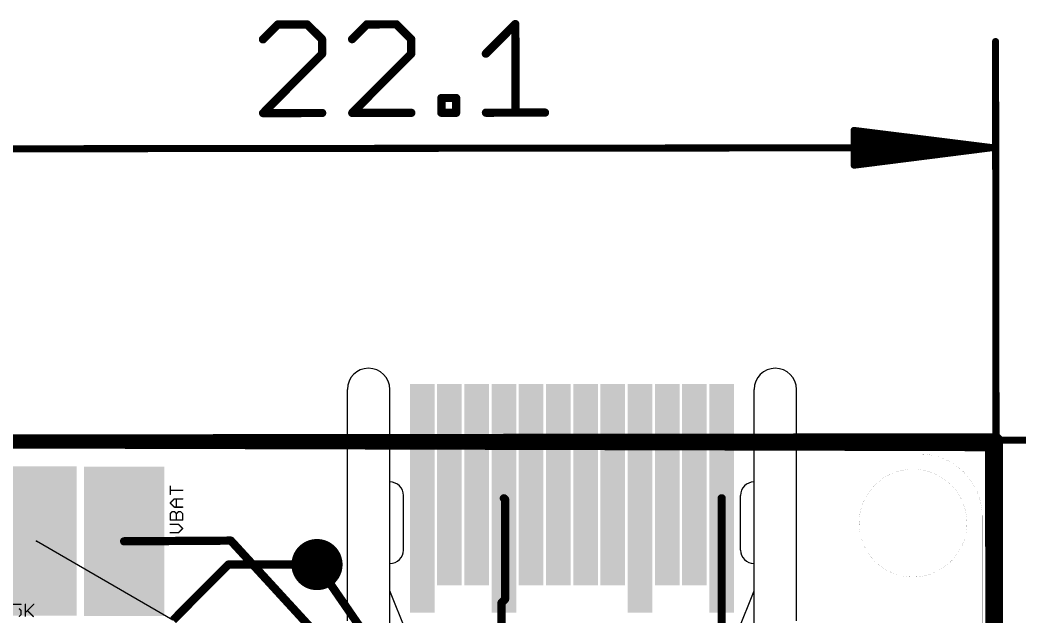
# Model space of a CAD drawing. Extents: x -10.2 to 81, y -3.9 to 69.4.
# Drawn here: x 51.42 to 69.76, y 58.49 to 69.44 of the extents above; entities that cross this region are included whole.
import ezdxf

# ---------------------------------------------------------------- set-up
doc = ezdxf.new("R2010")
doc.units = 0
for name, color, linetype in [('1', 22, 'CONTINUOUS'), ('16', 175, 'CONTINUOUS'), ('18', 82, 'CONTINUOUS'), ('19', 53, 'CONTINUOUS'), ('20', 7, 'CONTINUOUS'), ('23', 7, 'CONTINUOUS'), ('25', 253, 'CONTINUOUS'), ('27', 253, 'CONTINUOUS'), ('29', 253, 'CONTINUOUS'), ('30', 253, 'CONTINUOUS'), ('31', 253, 'CONTINUOUS'), ('32', 253, 'CONTINUOUS'), ('44', 253, 'CONTINUOUS'), ('51', 253, 'CONTINUOUS')]:
    doc.layers.add(name, color=color, linetype=linetype)

# ---------------------------------------------------------------- blocks, each defined once
blk = doc.blocks.new('RECT')
blk.add_solid([(-0.5, -0.5), (0.5, -0.5), (-0.5, 0.5), (0.5, 0.5)])
blk = doc.blocks.new('ROUNDV')
at = {"const_width": 0.5}
blk.add_lwpolyline([(0, -0.25, 1), (0, 0.25, 1), (0, -0.25)], format="xyb", dxfattribs=at)

msp = doc.modelspace()

# ---------------------------------------------------------------- linework, layer by layer
at = {"layer": '1', "const_width": 0.1524}
for points in [[(47.2796, 61.656), (69.215, 61.595)], [(69.215, 61.595), (69.3293, 8.4201)], [(60.325, 60.6316), (60.303, 60.6537)], [(60.325, 58.801), (60.325, 60.6316)], [(64.303, 57.9737), (64.303, 60.6537)], [(53.3283, 59.8634), (55.2875, 59.8761)], [(55.2875, 59.8761), (56.9722, 58.039)], [(57.7977, 58.0898), (56.8706, 59.436)], [(60.2615, 58.7375), (60.325, 58.801)], [(60.2615, 58.293), (60.2615, 58.7375)]]:
    msp.add_lwpolyline(points, dxfattribs=at)
at = {"layer": '1', "const_width": 0.0762}
for points in [[(69.2531, 61.5951, 1), (69.1769, 61.5949)], [(69.2149, 61.5569, 1), (69.2151, 61.6331)], [(60.3299, 60.6806, 1), (60.276, 60.6267)], [(60.3631, 60.6316, 1), (60.2869, 60.6316)], [(60.2981, 60.6047, 1), (60.3519, 60.6586)], [(64.3411, 60.6537, 1), (64.2649, 60.6537)], [(53.3281, 59.9015, 1), (53.3286, 59.8253)], [(55.3156, 59.9018, 1), (55.2594, 59.8503)], [(55.2878, 59.838, 1), (55.2873, 59.9142)], [(56.902, 59.4576, 1), (56.8392, 59.4144)], [(60.2996, 58.7375, 1), (60.2234, 58.7375)], [(60.2346, 58.7644, 1), (60.2884, 58.7106)], [(60.2869, 58.801, 1), (60.3631, 58.801)], [(60.3519, 58.7741, 1), (60.2981, 58.8279)]]:
    msp.add_lwpolyline(points, format="xyb", dxfattribs=at)
at = {"layer": '16', "const_width": 0.1524}
for points in [[(47.244, 61.722), (69.342, 61.595)], [(69.342, 61.595), (69.342, 61.468)], [(69.342, 61.468), (69.2785, 8.3312)], [(54.8117, 59.0027), (55.245, 59.436)], [(55.245, 59.436), (56.8706, 59.436)], [(54.2249, 58.4124), (54.8117, 59.0027)]]:
    msp.add_lwpolyline(points, dxfattribs=at)
at = {"layer": '16', "const_width": 0.0762}
for points in [[(69.3801, 61.595, 1), (69.3039, 61.595)], [(69.3418, 61.5569, 1), (69.3422, 61.6331)], [(69.3801, 61.468, 1), (69.3039, 61.468)], [(69.3039, 61.468, 1), (69.3801, 61.468)], [(55.245, 59.4741, 1), (55.245, 59.3979)], [(55.2719, 59.4091, 1), (55.2181, 59.4629)], [(56.8706, 59.3979, 1), (56.8706, 59.4741)], [(54.7847, 59.0296, 1), (54.8386, 58.9757)], [(54.8387, 58.9758, 1), (54.7847, 59.0295)]]:
    msp.add_lwpolyline(points, format="xyb", dxfattribs=at)
at = {"layer": '19'}
msp.add_line((54.2249, 58.4124), (51.7209, 59.8682), dxfattribs=at)
at = {"layer": '20'}
for p, q in [((57.428, 58.4037), (57.428, 62.6537)), ((58.208, 60.9537), (58.208, 62.6537)), ((64.898, 60.9537), (64.898, 62.6537)), ((65.678, 58.4037), (65.678, 62.6537)), ((58.458, 59.7037), (58.458, 60.7037)), ((64.648, 59.7037), (64.648, 60.7037)), ((58.208, 58.9537), (58.208, 59.4537)), ((64.898, 58.9537), (64.898, 59.4537)), ((58.508, 58.2037), (58.208, 58.9537)), ((64.598, 58.2037), (64.898, 58.9537))]:
    msp.add_line(p, q, dxfattribs=at)
for points, const_width in [([(56.1492, 69.3607), (55.8785, 69.089)], 0.1524), ([(56.6915, 69.3616), (56.1492, 69.3607)], 0.1524), ([(56.9631, 69.0909), (56.6915, 69.3616)], 0.1524), ([(57.7863, 69.3635), (57.5156, 69.0919)], 0.1524), ([(58.3286, 69.3645), (57.7863, 69.3635)], 0.1524), ([(58.6003, 69.0938), (58.3286, 69.3645)], 0.1524), ([(59.9718, 68.825), (60.5132, 69.3683)], 0.1524), ([(60.5132, 69.3683), (60.516, 67.7413)], 0.1524), ([(56.9636, 68.8197), (56.9631, 69.0909)], 0.1524), ([(58.6008, 68.8226), (58.6003, 69.0938)], 0.1524), ([(69.342, 61.722), (69.3336, 69.0479)], 0.13), ([(55.8808, 67.7332), (56.9636, 68.8197)], 0.1524), ([(57.518, 67.7361), (58.6008, 68.8226)], 0.1524), ([(59.1547, 68.0101), (59.4258, 68.0105)], 0.1524), ([(59.1551, 67.7389), (59.1547, 68.0101)], 0.1524), ([(59.4258, 68.0105), (59.4263, 67.7394)], 0.1524), ([(56.9655, 67.7351), (55.8808, 67.7332)], 0.1524), ([(58.6026, 67.7379), (57.518, 67.7361)], 0.1524), ([(59.4263, 67.7394), (59.1551, 67.7389)], 0.1524), ([(59.9737, 67.7403), (61.0584, 67.7422)], 0.1524), ([(69.2708, 67.0978), (66.7355, 67.4142)], 0.13), ([(66.7355, 67.4142), (66.7362, 66.7757)], 0.13), ([(69.2708, 67.0978), (66.7355, 67.3549)], 0.13), ([(69.2708, 67.0978), (47.3028, 67.0726)], 0.13), ([(69.2708, 67.0978), (66.7357, 67.2249)], 0.13), ([(66.736, 66.9649), (69.2708, 67.0978)], 0.13), ([(66.7361, 66.8349), (69.2708, 67.0978)], 0.13), ([(66.7362, 66.7757), (69.2708, 67.0978)], 0.13), ([(69.342, 61.722), (47.244, 61.6966)], 0.254), ([(69.3293, 8.3312), (69.342, 61.722)], 0.254), ([(69.342, 61.722), (80.9003, 61.7193)], 0.13), ([(49.149, 61.468), (67.945, 61.468)], 0.001), ([(69.088, 9.906), (69.088, 60.325)], 0.001)]:
    msp.add_lwpolyline(points, dxfattribs=dict(at, const_width=const_width))
for points, const_width in [([(56.1491, 69.3988, 1), (56.1492, 69.3226)], 0.0762), ([(56.1761, 69.3338, 1), (56.1222, 69.3875)], 0.0762), ([(56.7184, 69.3886, 1), (56.6646, 69.3346)], 0.0762), ([(56.6916, 69.3235, 1), (56.6914, 69.3997)], 0.0762), ([(57.7862, 69.4016, 1), (57.7864, 69.3254)], 0.0762), ([(57.8133, 69.3366, 1), (57.7593, 69.3904)], 0.0762), ([(58.3555, 69.3914, 1), (58.3017, 69.3375)], 0.0762), ([(58.3287, 69.3264, 1), (58.3286, 69.4026)], 0.0762), ([(60.5513, 69.3683, 1), (60.4751, 69.3682)], 0.0762), ([(60.5402, 69.3414, 1), (60.4862, 69.3952)], 0.0762), ([(55.8515, 69.1159, 1), (55.9055, 69.0621)], 0.0762), ([(57.0012, 69.091, 1), (56.925, 69.0908)], 0.0762), ([(56.9362, 69.0639, 1), (56.99, 69.1179)], 0.0762), ([(57.4886, 69.1188, 1), (57.5426, 69.065)], 0.0762), ([(58.6384, 69.0938, 1), (58.5622, 69.0937)], 0.0762), ([(58.5734, 69.0668, 1), (58.6272, 69.1208)], 0.0762), ([(69.3661, 69.048, 1), (69.3011, 69.0479)], 0.065), ([(56.9255, 68.8197, 1), (57.0017, 68.8198)], 0.0762), ([(56.9906, 68.7929, 1), (56.9366, 68.8466)], 0.0762), ([(58.5627, 68.8225, 1), (58.6389, 68.8227)], 0.0762), ([(58.6277, 68.7957, 1), (58.5738, 68.8495)], 0.0762), ([(59.9448, 68.8519, 1), (59.9988, 68.7981)], 0.0762), ([(59.1546, 68.0482, 1), (59.1547, 67.972)], 0.0762), ([(59.1928, 68.0101, 1), (59.1166, 68.01)], 0.0762), ([(59.4639, 68.0106, 1), (59.3877, 68.0105)], 0.0762), ([(59.4259, 67.9724, 1), (59.4258, 68.0486)], 0.0762), ([(55.8808, 67.7713, 1), (55.8809, 67.6951)], 0.0762), ([(55.8538, 67.7601, 1), (55.9078, 67.7063)], 0.0762), ([(56.9656, 67.697, 1), (56.9654, 67.7732)], 0.0762), ([(57.5179, 67.7742, 1), (57.5181, 67.698)], 0.0762), ([(57.491, 67.7629, 1), (57.545, 67.7092)], 0.0762), ([(58.6027, 67.6998, 1), (58.6026, 67.776)], 0.0762), ([(59.1551, 67.777, 1), (59.1552, 67.7008)], 0.0762), ([(59.117, 67.7388, 1), (59.1932, 67.739)], 0.0762), ([(59.3882, 67.7393, 1), (59.4644, 67.7394)], 0.0762), ([(59.4264, 67.7013, 1), (59.4262, 67.7775)], 0.0762), ([(59.9737, 67.7784, 1), (59.9738, 67.7022)], 0.0762), ([(60.4779, 67.7412, 1), (60.5541, 67.7413)], 0.0762), ([(61.0584, 67.7041, 1), (61.0583, 67.7803)], 0.0762), ([(66.7395, 67.4464, 1), (66.7314, 67.3819)], 0.065), ([(66.768, 67.4142, 1), (66.703, 67.4141)], 0.065), ([(66.7388, 67.3873, 1), (66.7322, 67.3226)], 0.065), ([(66.7373, 67.2574, 1), (66.734, 67.1925)], 0.065), ([(69.2749, 67.0656, 1), (69.2667, 67.1301)], 0.065), ([(69.2668, 67.0656, 1), (69.2748, 67.1301)], 0.065), ([(69.2742, 67.0655, 1), (69.2675, 67.1302)], 0.065), ([(69.2675, 67.0655, 1), (69.2741, 67.1302)], 0.065), ([(69.2725, 67.0654, 1), (69.2691, 67.1303)], 0.065), ([(69.2692, 67.0654, 1), (69.2724, 67.1303)], 0.065), ([(69.2709, 67.0653, 1), (69.2708, 67.1303)], 0.065), ([(66.7343, 66.9974, 1), (66.7377, 66.9325)], 0.065), ([(66.7328, 66.8673, 1), (66.7395, 66.8026)], 0.065), ([(66.7321, 66.8079, 1), (66.7403, 66.7434)], 0.065), ([(66.7037, 66.7757, 1), (66.7687, 66.7757)], 0.065), ([(69.4055, 61.722, 1), (69.2785, 61.722)], 0.127), ([(69.3421, 61.6585, 1), (69.3419, 61.7855)], 0.127), ([(69.342, 61.7545, 1), (69.342, 61.6895)], 0.065), ([(69.3095, 61.722, 1), (69.3745, 61.722)], 0.065), ([(67.945, 61.4683, 1), (67.945, 61.4678)], 0.0005), ([(69.088, 60.325, 0.4142), (67.945, 61.468)], 0.001), ([(67.945, 61.4678, 1), (67.945, 61.4683)], 0.0005), ([(67.818, 59.2074, 1), (67.818, 61.1886, 1), (67.818, 59.2074)], 0.001), ([(69.0883, 60.325, 1), (69.0878, 60.325)], 0.0005), ([(69.0878, 60.325, 1), (69.0883, 60.325)], 0.0005)]:
    msp.add_lwpolyline(points, format="xyb", dxfattribs=dict(at, const_width=const_width))
for centre, radius, start, end in [((57.818, 62.6537), 0.39, 0, 180), ((65.288, 62.6537), 0.39, 0, 180), ((58.208, 60.7037), 0.25, 0, 90), ((64.898, 60.7037), 0.25, 90, 180), ((58.208, 59.7037), 0.25, 270, 0), ((64.898, 59.7037), 0.25, 180, 270)]:
    msp.add_arc(centre, radius, start, end, dxfattribs=at)
at = {"layer": '23'}
for p in [(51.7209, 59.8682), (53.3283, 59.8634)]:
    msp.add_point(p, dxfattribs=at)
at = {"layer": '25', "const_width": 0.0254}
for points in [[(54.1744, 60.7248), (54.1744, 60.8773)], [(54.4032, 60.8011), (54.1744, 60.8011)], [(54.1744, 60.5672), (54.2507, 60.6434)], [(54.2507, 60.4909), (54.1744, 60.5672)], [(54.2507, 60.6434), (54.4032, 60.6434)], [(54.2888, 60.4909), (54.2888, 60.6434)], [(54.1744, 60.3714), (54.2126, 60.4096)], [(54.1744, 60.257), (54.1744, 60.3714)], [(54.2126, 60.4096), (54.2507, 60.4096)], [(54.4032, 60.4909), (54.2507, 60.4909)], [(54.2507, 60.4096), (54.2888, 60.3714)], [(54.2888, 60.3714), (54.327, 60.4096)], [(54.2888, 60.257), (54.2888, 60.3714)], [(54.327, 60.4096), (54.3651, 60.4096)], [(54.3651, 60.4096), (54.4032, 60.3714)], [(54.4032, 60.3714), (54.4032, 60.257)], [(54.4032, 60.257), (54.1744, 60.257)], [(54.327, 60.1757), (54.1744, 60.1757)], [(54.4032, 60.0994), (54.327, 60.1757)], [(54.1744, 60.0232), (54.327, 60.0232)], [(54.327, 60.0232), (54.4032, 60.0994)]]:
    msp.add_lwpolyline(points, dxfattribs=at)
at = {"layer": '25', "const_width": 0.0127}
for points in [[(54.1744, 60.8074, 1), (54.1744, 60.7947)], [(54.1808, 60.8773, 1), (54.1681, 60.8773)], [(54.4032, 60.7947, 1), (54.4032, 60.8074)], [(54.1681, 60.7248, 1), (54.1808, 60.7248)], [(54.1789, 60.5717, 1), (54.17, 60.5627)], [(54.17, 60.5717, 1), (54.1789, 60.5627)], [(54.2507, 60.6498, 1), (54.2507, 60.6371)], [(54.2552, 60.6389, 1), (54.2462, 60.6479)], [(54.2952, 60.6434, 1), (54.2825, 60.6434)], [(54.4032, 60.6371, 1), (54.4032, 60.6498)], [(54.1808, 60.3714, 1), (54.1681, 60.3714)], [(54.17, 60.3759, 1), (54.1789, 60.3669)], [(54.2126, 60.4159, 1), (54.2126, 60.4032)], [(54.2171, 60.4051, 1), (54.2081, 60.414)], [(54.2507, 60.4973, 1), (54.2507, 60.4846)], [(54.2552, 60.414, 1), (54.2462, 60.4051)], [(54.2462, 60.4864, 1), (54.2552, 60.4954)], [(54.2507, 60.4032, 1), (54.2507, 60.4159)], [(54.2825, 60.4909, 1), (54.2952, 60.4909)], [(54.2952, 60.3714, 1), (54.2825, 60.3714)], [(54.2844, 60.3759, 1), (54.2933, 60.3669)], [(54.2844, 60.3669, 1), (54.2933, 60.3759)], [(54.327, 60.4159, 1), (54.327, 60.4032)], [(54.3315, 60.4051, 1), (54.3225, 60.414)], [(54.3696, 60.414, 1), (54.3606, 60.4051)], [(54.3651, 60.4032, 1), (54.3651, 60.4159)], [(54.4096, 60.3714, 1), (54.3969, 60.3714)], [(54.3988, 60.3669, 1), (54.4077, 60.3759)], [(54.4032, 60.4846, 1), (54.4032, 60.4973)], [(54.1744, 60.2634, 1), (54.1744, 60.2507)], [(54.1744, 60.182, 1), (54.1744, 60.1693)], [(54.1681, 60.257, 1), (54.1808, 60.257)], [(54.2825, 60.257, 1), (54.2952, 60.257)], [(54.3315, 60.1802, 1), (54.3225, 60.1712)], [(54.327, 60.1693, 1), (54.327, 60.182)], [(54.3969, 60.257, 1), (54.4096, 60.257)], [(54.4032, 60.2507, 1), (54.4032, 60.2634)], [(54.1744, 60.0295, 1), (54.1744, 60.0168)], [(54.3225, 60.0276, 1), (54.3315, 60.0187)], [(54.327, 60.0168, 1), (54.327, 60.0295)], [(54.4077, 60.0949, 1), (54.3988, 60.1039)], [(54.3988, 60.0949, 1), (54.4077, 60.1039)]]:
    msp.add_lwpolyline(points, format="xyb", dxfattribs=at)
at = {"layer": '27', "const_width": 0.0254}
for points in [[(51.4334, 58.7058), (51.2809, 58.7058)], [(51.5148, 58.7058), (51.5148, 58.477)], [(51.5148, 58.5532), (51.6673, 58.7058)], [(51.3953, 58.6295), (51.4334, 58.5914)], [(51.4334, 58.5914), (51.4334, 58.5151)], [(51.5529, 58.5914), (51.6673, 58.477)], [(51.4334, 58.5151), (51.3953, 58.477)]]:
    msp.add_lwpolyline(points, dxfattribs=at)
at = {"layer": '27', "const_width": 0.0127}
for points in [[(51.4334, 58.6994, 1), (51.4334, 58.7121)], [(51.5211, 58.7058, 1), (51.5084, 58.7058)], [(51.6718, 58.7013, 1), (51.6628, 58.7103)], [(51.4398, 58.5914, 1), (51.4271, 58.5914)], [(51.4289, 58.5869, 1), (51.4379, 58.5959)], [(51.5103, 58.5577, 1), (51.5192, 58.5487)], [(51.5574, 58.5959, 1), (51.5484, 58.5869)], [(51.4271, 58.5151, 1), (51.4398, 58.5151)], [(51.4379, 58.5106, 1), (51.4289, 58.5196)]]:
    msp.add_lwpolyline(points, format="xyb", dxfattribs=at)
at = {"layer": '44'}
msp.add_circle((56.8706, 59.436), 0.1651, dxfattribs=at)
at = {"layer": '51'}
for p, q in [((58.208, 59.4537), (58.208, 60.9537)), ((64.898, 59.4537), (64.898, 60.9537)), ((58.208, 58.2037), (58.208, 58.9537)), ((64.898, 58.2037), (64.898, 58.9537))]:
    msp.add_line(p, q, dxfattribs=at)

# ---------------------------------------------------------------- block references
at = {"layer": '1'}
for p, xscale, yscale, rotation in [((58.803, 60.6537), 4, 0.25, 270), ((59.303, 60.9037), 3.5, 0.25, 270), ((59.803, 60.9037), 3.5, 0.25, 270), ((60.303, 60.6537), 4, 0.25, 270), ((60.803, 60.9037), 3.5, 0.25, 270), ((61.303, 60.9037), 3.5, 0.25, 270), ((61.803, 60.9037), 3.5, 0.25, 270), ((62.303, 60.9037), 3.5, 0.25, 270), ((62.803, 60.6537), 4, 0.25, 270), ((63.303, 60.9037), 3.5, 0.25, 270), ((63.803, 60.9037), 3.5, 0.25, 270), ((64.303, 60.6537), 4, 0.25, 270), ((51.7209, 59.8682), 1.27, 2.54, 180), ((53.3283, 59.8634), 1.27, 2.54, 180)]:
    msp.add_blockref('RECT', p, dxfattribs=dict(at, xscale=xscale, yscale=yscale, rotation=rotation))
at = {"layer": '16', "yscale": 0.25, "rotation": 270}
for p, xscale in [((58.803, 60.6537), 4), ((59.303, 60.9037), 3.5), ((59.803, 60.9037), 3.5), ((60.303, 60.6537), 4), ((60.803, 60.9037), 3.5), ((61.303, 60.9037), 3.5), ((61.803, 60.9037), 3.5), ((62.303, 60.9037), 3.5), ((62.803, 60.6537), 4), ((63.303, 60.9037), 3.5), ((63.803, 60.9037), 3.5), ((64.303, 60.6537), 4)]:
    msp.add_blockref('RECT', p, dxfattribs=dict(at, xscale=xscale))
at = {"layer": '18', "xscale": 0.7366, "yscale": 0.7366}
msp.add_blockref('ROUNDV', (56.8706, 59.436), dxfattribs=at)
msp.add_blockref('ROUNDV', (56.8706, 59.436), dxfattribs=at)
at = {"layer": '29'}
for p, xscale, yscale, rotation in [((58.803, 60.6537), 4.2032, 0.4532, 270), ((59.303, 60.9037), 3.7032, 0.4532, 270), ((59.803, 60.9037), 3.7032, 0.4532, 270), ((60.303, 60.6537), 4.2032, 0.4532, 270), ((60.803, 60.9037), 3.7032, 0.4532, 270), ((61.303, 60.9037), 3.7032, 0.4532, 270), ((61.803, 60.9037), 3.7032, 0.4532, 270), ((62.303, 60.9037), 3.7032, 0.4532, 270), ((62.803, 60.6537), 4.2032, 0.4532, 270), ((63.303, 60.9037), 3.7032, 0.4532, 270), ((63.803, 60.9037), 3.7032, 0.4532, 270), ((64.303, 60.6537), 4.2032, 0.4532, 270), ((51.7209, 59.8682), 1.4732, 2.7432, 180), ((53.3283, 59.8634), 1.4732, 2.7432, 180)]:
    msp.add_blockref('RECT', p, dxfattribs=dict(at, xscale=xscale, yscale=yscale, rotation=rotation))
at = {"layer": '29', "xscale": 0.9398, "yscale": 0.9398}
msp.add_blockref('ROUNDV', (56.8706, 59.436), dxfattribs=at)
at = {"layer": '30', "yscale": 0.4532, "rotation": 270}
for p, xscale in [((58.803, 60.6537), 4.2032), ((59.303, 60.9037), 3.7032), ((59.803, 60.9037), 3.7032), ((60.303, 60.6537), 4.2032), ((60.803, 60.9037), 3.7032), ((61.303, 60.9037), 3.7032), ((61.803, 60.9037), 3.7032), ((62.303, 60.9037), 3.7032), ((62.803, 60.6537), 4.2032), ((63.303, 60.9037), 3.7032), ((63.803, 60.9037), 3.7032), ((64.303, 60.6537), 4.2032)]:
    msp.add_blockref('RECT', p, dxfattribs=dict(at, xscale=xscale))
at = {"layer": '30', "xscale": 0.9398, "yscale": 0.9398}
msp.add_blockref('ROUNDV', (56.8706, 59.436), dxfattribs=at)
at = {"layer": '31'}
for p, xscale, yscale, rotation in [((58.803, 60.6537), 4, 0.25, 270), ((59.303, 60.9037), 3.5, 0.25, 270), ((59.803, 60.9037), 3.5, 0.25, 270), ((60.303, 60.6537), 4, 0.25, 270), ((60.803, 60.9037), 3.5, 0.25, 270), ((61.303, 60.9037), 3.5, 0.25, 270), ((61.803, 60.9037), 3.5, 0.25, 270), ((62.303, 60.9037), 3.5, 0.25, 270), ((62.803, 60.6537), 4, 0.25, 270), ((63.303, 60.9037), 3.5, 0.25, 270), ((63.803, 60.9037), 3.5, 0.25, 270), ((64.303, 60.6537), 4, 0.25, 270), ((51.7209, 59.8682), 1.27, 2.54, 180), ((53.3283, 59.8634), 1.27, 2.54, 180)]:
    msp.add_blockref('RECT', p, dxfattribs=dict(at, xscale=xscale, yscale=yscale, rotation=rotation))
at = {"layer": '32', "yscale": 0.25, "rotation": 270}
for p, xscale in [((58.803, 60.6537), 4), ((59.303, 60.9037), 3.5), ((59.803, 60.9037), 3.5), ((60.303, 60.6537), 4), ((60.803, 60.9037), 3.5), ((61.303, 60.9037), 3.5), ((61.803, 60.9037), 3.5), ((62.303, 60.9037), 3.5), ((62.803, 60.6537), 4), ((63.303, 60.9037), 3.5), ((63.803, 60.9037), 3.5), ((64.303, 60.6537), 4)]:
    msp.add_blockref('RECT', p, dxfattribs=dict(at, xscale=xscale))

doc.saveas('drawing.dxf')
